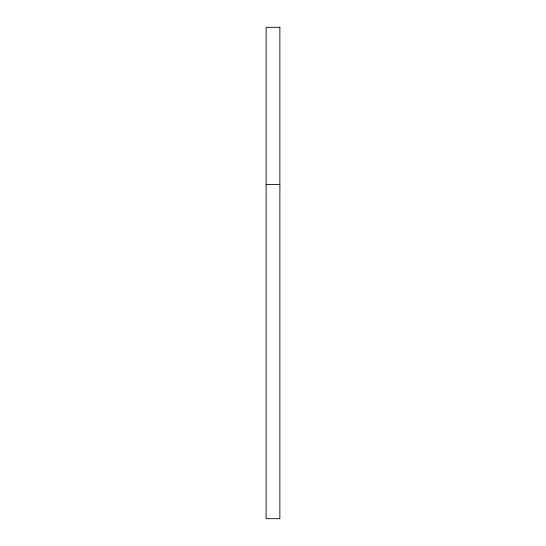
<?xml version="1.0" encoding="UTF-8"?>
<svg xmlns="http://www.w3.org/2000/svg" width="546" height="546" viewBox="0 0 546 546"><rect width="100%" height="100%" fill="white"/><g stroke="black" fill="none" stroke-linecap="round" stroke-linejoin="round"><path stroke-width="0.82" d="M266.12 184.548L279.88 184.548M279.88 27.3L266.12 27.3L266.12 518.7L279.88 518.7L279.88 27.3"/></g></svg>
